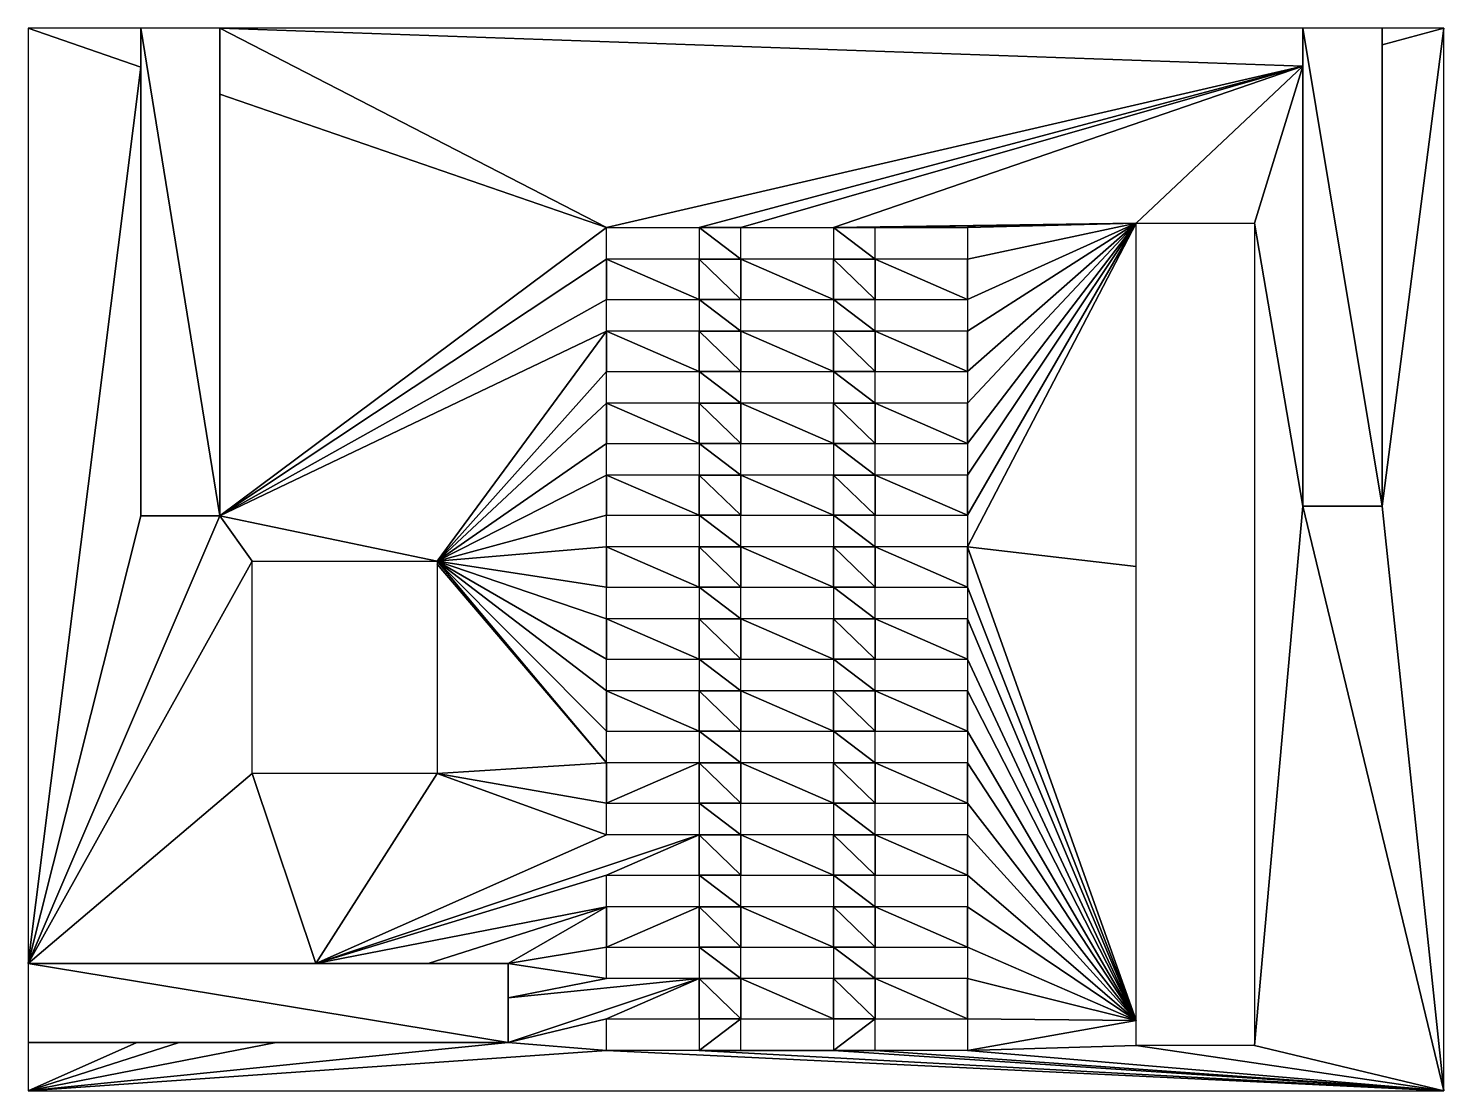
# Model space of a CAD drawing. Extents: x -1507 to -1271, y -25 to 153.
import ezdxf

# ---------------------------------------------------------------- set-up
doc = ezdxf.new("R2010")
doc.units = 0

msp = doc.modelspace()

# ---------------------------------------------------------------- linework, layer by layer
for points in [[(-1488.33, 146.14, 8.15), (-1507.06, 152.6, 8.15), (-1507.06, -3.31, 8.15)], [(-1488.33, 152.6, 8.15), (-1507.06, 152.6, 8.15), (-1488.33, 146.14, 8.15)], [(-1488.33, 152.6, 8.15), (-1488.33, 71.32, 8.15), (-1475.12, 71.32, 8.15)], [(-1488.33, 152.6, 8.15), (-1475.12, 71.32, 8.15), (-1475.12, 152.6, 8.15)], [(-1475.12, 152.6, 8.15), (-1475.12, 141.59, 8.15), (-1410.7, 119.38, 8.15)], [(-1294.72, 146.31, 8.15), (-1294.72, 152.6, 8.15), (-1475.12, 152.6, 8.15)], [(-1410.7, 119.38, 8.15), (-1294.72, 146.31, 8.15), (-1475.12, 152.6, 8.15)], [(-1294.72, 152.6, 8.15), (-1294.72, 72.9, 8.15), (-1281.51, 72.9, 8.15)], [(-1294.72, 152.6, 8.15), (-1281.51, 72.9, 8.15), (-1281.51, 152.6, 8.15)], [(-1271.24, 152.6, 8.15), (-1281.51, 149.85, 8.15), (-1281.51, 72.9, 8.15)], [(-1271.24, -24.53, 8.15), (-1271.24, 152.6, 8.15), (-1281.51, 72.9, 8.15)], [(-1271.24, 152.6, 8.15), (-1281.51, 152.6, 8.15), (-1281.51, 149.85, 8.15)], [(-1410.7, 119.38, 8.15), (-1395.28, 119.38, 8.15), (-1294.72, 146.31, 8.15)], [(-1294.72, 146.31, 8.15), (-1395.28, 119.38, 8.15), (-1388.34, 119.38, 8.15)], [(-1294.72, 146.31, 8.15), (-1388.34, 119.38, 8.15), (-1372.92, 119.38, 8.15)], [(-1322.5, 120.09, 8.15), (-1294.72, 146.31, 8.15), (-1372.92, 119.38, 8.15)], [(-1322.5, 120.09, 8.15), (-1302.77, 120.09, 8.15), (-1294.72, 146.31, 8.15)], [(-1302.77, 120.09, 8.15), (-1294.72, 72.9, 8.15), (-1294.72, 146.31, 8.15)], [(-1488.33, 71.32, 8.15), (-1488.33, 146.14, 8.15), (-1507.06, -3.31, 8.15)], [(-1410.7, 119.38, 8.15), (-1475.12, 141.59, 8.15), (-1475.12, 71.32, 8.15)], [(-1410.7, 114.1, 8.15), (-1410.7, 119.38, 8.15), (-1475.12, 71.32, 8.15)], [(-1395.28, 119.38, 8.15), (-1395.28, 114.1, 8.15), (-1388.34, 114.1, 8.15)], [(-1395.28, 119.38, 8.15), (-1388.34, 114.1, 8.15), (-1388.34, 119.38, 8.15)], [(-1322.5, 120.09, 8.15), (-1372.92, 119.38, 8.15), (-1365.98, 119.38, 8.15)], [(-1372.92, 119.38, 8.15), (-1372.92, 114.1, 8.15), (-1365.98, 114.1, 8.15)], [(-1372.92, 119.38, 8.15), (-1365.98, 114.1, 8.15), (-1365.98, 119.38, 8.15)], [(-1322.5, 120.09, 8.15), (-1365.98, 119.38, 8.15), (-1350.55, 119.38, 8.15)], [(-1350.55, 66.12, 8.15), (-1322.5, 62.85, 8.15), (-1322.5, 120.09, 8.15)], [(-1350.55, 71.4, 8.15), (-1350.55, 66.12, 8.15), (-1322.5, 120.09, 8.15)], [(-1350.55, 78.12, 8.15), (-1350.55, 71.4, 8.15), (-1322.5, 120.09, 8.15)], [(-1350.55, 83.39, 8.15), (-1350.55, 78.12, 8.15), (-1322.5, 120.09, 8.15)], [(-1350.55, 90.11, 8.15), (-1350.55, 83.39, 8.15), (-1322.5, 120.09, 8.15)], [(-1350.55, 95.39, 8.15), (-1350.55, 90.11, 8.15), (-1322.5, 120.09, 8.15)], [(-1350.55, 102.11, 8.15), (-1350.55, 95.39, 8.15), (-1322.5, 120.09, 8.15)], [(-1350.55, 107.38, 8.15), (-1350.55, 102.11, 8.15), (-1322.5, 120.09, 8.15)], [(-1350.55, 114.1, 8.15), (-1350.55, 107.38, 8.15), (-1322.5, 120.09, 8.15)], [(-1350.55, 119.38, 8.15), (-1350.55, 114.1, 8.15), (-1322.5, 120.09, 8.15)], [(-1302.77, 120.09, 8.15), (-1302.77, -17.02, 8.15), (-1294.72, 72.9, 8.15)], [(-1410.7, 107.38, 8.15), (-1410.7, 114.1, 8.15), (-1475.12, 71.32, 8.15)], [(-1395.28, 107.38, 8.15), (-1395.28, 114.1, 8.15), (-1410.7, 114.1, 8.15)], [(-1395.28, 107.38, 8.15), (-1410.7, 114.1, 8.15), (-1410.7, 107.38, 8.15)], [(-1395.28, 114.1, 8.15), (-1395.28, 107.38, 8.15), (-1388.34, 107.38, 8.15)], [(-1395.28, 114.1, 8.15), (-1388.34, 107.38, 8.15), (-1388.34, 114.1, 8.15)], [(-1388.34, 114.1, 8.15), (-1388.34, 107.38, 8.15), (-1372.92, 107.38, 8.15)], [(-1388.34, 114.1, 8.15), (-1372.92, 107.38, 8.15), (-1372.92, 114.1, 8.15)], [(-1372.92, 114.1, 8.15), (-1372.92, 107.38, 8.15), (-1365.98, 107.38, 8.15)], [(-1372.92, 114.1, 8.15), (-1365.98, 107.38, 8.15), (-1365.98, 114.1, 8.15)], [(-1365.98, 114.1, 8.15), (-1365.98, 107.38, 8.15), (-1350.55, 107.38, 8.15)], [(-1365.98, 114.1, 8.15), (-1350.55, 107.38, 8.15), (-1350.55, 114.1, 8.15)], [(-1410.7, 102.11, 8.15), (-1410.7, 107.38, 8.15), (-1475.12, 71.32, 8.15)], [(-1395.28, 107.38, 8.15), (-1395.28, 102.11, 8.15), (-1388.34, 102.11, 8.15)], [(-1395.28, 107.38, 8.15), (-1388.34, 102.11, 8.15), (-1388.34, 107.38, 8.15)], [(-1372.92, 107.38, 8.15), (-1372.92, 102.11, 8.15), (-1365.98, 102.11, 8.15)], [(-1372.92, 107.38, 8.15), (-1365.98, 102.11, 8.15), (-1365.98, 107.38, 8.15)], [(-1410.7, 102.11, 8.15), (-1475.12, 71.32, 8.15), (-1438.94, 63.76, 8.15)], [(-1410.7, 95.39, 8.15), (-1410.7, 102.11, 8.15), (-1438.94, 63.76, 8.15)], [(-1395.28, 95.39, 8.15), (-1395.28, 102.11, 8.15), (-1410.7, 102.11, 8.15)], [(-1395.28, 95.39, 8.15), (-1410.7, 102.11, 8.15), (-1410.7, 95.39, 8.15)], [(-1395.28, 102.11, 8.15), (-1395.28, 95.39, 8.15), (-1388.34, 95.39, 8.15)], [(-1395.28, 102.11, 8.15), (-1388.34, 95.39, 8.15), (-1388.34, 102.11, 8.15)], [(-1388.34, 102.11, 8.15), (-1388.34, 95.39, 8.15), (-1372.92, 95.39, 8.15)], [(-1388.34, 102.11, 8.15), (-1372.92, 95.39, 8.15), (-1372.92, 102.11, 8.15)], [(-1372.92, 102.11, 8.15), (-1372.92, 95.39, 8.15), (-1365.98, 95.39, 8.15)], [(-1372.92, 102.11, 8.15), (-1365.98, 95.39, 8.15), (-1365.98, 102.11, 8.15)], [(-1365.98, 102.11, 8.15), (-1365.98, 95.39, 8.15), (-1350.55, 95.39, 8.15)], [(-1365.98, 102.11, 8.15), (-1350.55, 95.39, 8.15), (-1350.55, 102.11, 8.15)], [(-1410.7, 90.11, 8.15), (-1410.7, 95.39, 8.15), (-1438.94, 63.76, 8.15)], [(-1395.28, 95.39, 8.15), (-1395.28, 90.11, 8.15), (-1388.34, 90.11, 8.15)], [(-1395.28, 95.39, 8.15), (-1388.34, 90.11, 8.15), (-1388.34, 95.39, 8.15)], [(-1372.92, 95.39, 8.15), (-1372.92, 90.11, 8.15), (-1365.98, 90.11, 8.15)], [(-1372.92, 95.39, 8.15), (-1365.98, 90.11, 8.15), (-1365.98, 95.39, 8.15)], [(-1410.7, 83.39, 8.15), (-1410.7, 90.11, 8.15), (-1438.94, 63.76, 8.15)], [(-1395.28, 83.39, 8.15), (-1395.28, 90.11, 8.15), (-1410.7, 90.11, 8.15)], [(-1395.28, 83.39, 8.15), (-1410.7, 90.11, 8.15), (-1410.7, 83.39, 8.15)], [(-1395.28, 90.11, 8.15), (-1395.28, 83.39, 8.15), (-1388.34, 83.39, 8.15)], [(-1395.28, 90.11, 8.15), (-1388.34, 83.39, 8.15), (-1388.34, 90.11, 8.15)], [(-1388.34, 90.11, 8.15), (-1388.34, 83.39, 8.15), (-1372.92, 83.39, 8.15)], [(-1388.34, 90.11, 8.15), (-1372.92, 83.39, 8.15), (-1372.92, 90.11, 8.15)], [(-1372.92, 90.11, 8.15), (-1372.92, 83.39, 8.15), (-1365.98, 83.39, 8.15)], [(-1372.92, 90.11, 8.15), (-1365.98, 83.39, 8.15), (-1365.98, 90.11, 8.15)], [(-1365.98, 90.11, 8.15), (-1365.98, 83.39, 8.15), (-1350.55, 83.39, 8.15)], [(-1365.98, 90.11, 8.15), (-1350.55, 83.39, 8.15), (-1350.55, 90.11, 8.15)], [(-1410.7, 78.12, 8.15), (-1410.7, 83.39, 8.15), (-1438.94, 63.76, 8.15)], [(-1395.28, 83.39, 8.15), (-1395.28, 78.12, 8.15), (-1388.34, 78.12, 8.15)], [(-1395.28, 83.39, 8.15), (-1388.34, 78.12, 8.15), (-1388.34, 83.39, 8.15)], [(-1372.92, 83.39, 8.15), (-1372.92, 78.12, 8.15), (-1365.98, 78.12, 8.15)], [(-1372.92, 83.39, 8.15), (-1365.98, 78.12, 8.15), (-1365.98, 83.39, 8.15)], [(-1410.7, 71.4, 8.15), (-1410.7, 78.12, 8.15), (-1438.94, 63.76, 8.15)], [(-1395.28, 71.4, 8.15), (-1395.28, 78.12, 8.15), (-1410.7, 78.12, 8.15)], [(-1395.28, 71.4, 8.15), (-1410.7, 78.12, 8.15), (-1410.7, 71.4, 8.15)], [(-1395.28, 78.12, 8.15), (-1395.28, 71.4, 8.15), (-1388.34, 71.4, 8.15)], [(-1395.28, 78.12, 8.15), (-1388.34, 71.4, 8.15), (-1388.34, 78.12, 8.15)], [(-1388.34, 78.12, 8.15), (-1388.34, 71.4, 8.15), (-1372.92, 71.4, 8.15)], [(-1388.34, 78.12, 8.15), (-1372.92, 71.4, 8.15), (-1372.92, 78.12, 8.15)], [(-1372.92, 78.12, 8.15), (-1372.92, 71.4, 8.15), (-1365.98, 71.4, 8.15)], [(-1372.92, 78.12, 8.15), (-1365.98, 71.4, 8.15), (-1365.98, 78.12, 8.15)], [(-1365.98, 78.12, 8.15), (-1365.98, 71.4, 8.15), (-1350.55, 71.4, 8.15)], [(-1365.98, 78.12, 8.15), (-1350.55, 71.4, 8.15), (-1350.55, 78.12, 8.15)], [(-1475.12, 71.32, 8.15), (-1488.33, 71.32, 8.15), (-1507.06, -3.31, 8.15)], [(-1475.12, 71.32, 8.15), (-1507.06, -3.31, 8.15), (-1469.74, 63.76, 8.15)], [(-1475.12, 71.32, 8.15), (-1469.74, 63.76, 8.15), (-1438.94, 63.76, 8.15)], [(-1438.94, 63.76, 8.15), (-1410.7, 66.12, 8.15), (-1410.7, 71.4, 8.15)], [(-1395.28, 71.4, 8.15), (-1395.28, 66.12, 8.15), (-1388.34, 66.12, 8.15)], [(-1395.28, 71.4, 8.15), (-1388.34, 66.12, 8.15), (-1388.34, 71.4, 8.15)], [(-1372.92, 71.4, 8.15), (-1372.92, 66.12, 8.15), (-1365.98, 66.12, 8.15)], [(-1372.92, 71.4, 8.15), (-1365.98, 66.12, 8.15), (-1365.98, 71.4, 8.15)], [(-1302.77, -17.02, 8.15), (-1271.24, -24.53, 8.15), (-1294.72, 72.9, 8.15)], [(-1271.24, -24.53, 8.15), (-1281.51, 72.9, 8.15), (-1294.72, 72.9, 8.15)], [(-1438.94, 63.76, 8.15), (-1410.7, 59.4, 8.15), (-1410.7, 66.12, 8.15)], [(-1395.31, 59.4, 8.15), (-1395.28, 66.12, 8.15), (-1410.7, 66.12, 8.15)], [(-1395.31, 59.4, 8.15), (-1410.7, 66.12, 8.15), (-1410.7, 59.4, 8.15)], [(-1395.28, 66.12, 8.15), (-1395.31, 59.4, 8.15), (-1395.28, 59.4, 8.15)], [(-1395.28, 66.12, 8.15), (-1395.28, 59.4, 8.15), (-1388.34, 59.4, 8.15)], [(-1395.28, 66.12, 8.15), (-1388.34, 59.4, 8.15), (-1388.34, 66.12, 8.15)], [(-1388.34, 66.12, 8.15), (-1388.34, 59.4, 8.15), (-1372.92, 59.4, 8.15)], [(-1388.34, 66.12, 8.15), (-1372.92, 59.4, 8.15), (-1372.92, 66.12, 8.15)], [(-1372.92, 66.12, 8.15), (-1372.92, 59.4, 8.15), (-1365.98, 59.4, 8.15)], [(-1372.92, 66.12, 8.15), (-1365.98, 59.4, 8.15), (-1365.98, 66.12, 8.15)], [(-1365.98, 66.12, 8.15), (-1365.98, 59.4, 8.15), (-1350.55, 59.4, 8.15)], [(-1365.98, 66.12, 8.15), (-1350.55, 59.4, 8.15), (-1350.55, 66.12, 8.15)], [(-1322.5, -12.81, 8.15), (-1322.5, 62.85, 8.15), (-1350.55, 66.12, 8.15)], [(-1322.5, -12.81, 8.15), (-1350.55, 66.12, 8.15), (-1350.55, 59.4, 8.15)], [(-1507.06, -3.31, 8.15), (-1469.74, 28.38, 8.15), (-1469.74, 63.76, 8.15)], [(-1438.94, 63.76, 8.15), (-1438.94, 63.28, 8.15), (-1410.7, 30.14, 8.15)], [(-1438.94, 63.76, 8.15), (-1410.7, 30.14, 8.15), (-1410.7, 35.41, 8.15)], [(-1438.94, 63.76, 8.15), (-1410.7, 35.41, 8.15), (-1410.7, 42.13, 8.15)], [(-1438.94, 63.76, 8.15), (-1410.7, 42.13, 8.15), (-1410.7, 47.4, 8.15)], [(-1438.94, 63.76, 8.15), (-1410.7, 47.4, 8.15), (-1410.7, 54.13, 8.15)], [(-1438.94, 63.76, 8.15), (-1410.7, 54.13, 8.15), (-1410.7, 59.4, 8.15)], [(-1410.7, 30.14, 8.15), (-1438.94, 63.28, 8.15), (-1438.94, 28.38, 8.15)], [(-1395.28, 59.4, 8.15), (-1395.28, 54.13, 8.15), (-1388.34, 54.13, 8.15)], [(-1395.28, 59.4, 8.15), (-1388.34, 54.13, 8.15), (-1388.34, 59.4, 8.15)], [(-1372.92, 59.4, 8.15), (-1372.92, 54.13, 8.15), (-1365.98, 54.13, 8.15)], [(-1372.92, 59.4, 8.15), (-1365.98, 54.13, 8.15), (-1365.98, 59.4, 8.15)], [(-1322.5, -12.81, 8.15), (-1350.55, 59.4, 8.15), (-1350.55, 54.13, 8.15)], [(-1395.28, 47.4, 8.15), (-1395.28, 54.13, 8.15), (-1410.7, 54.13, 8.15)], [(-1395.28, 47.4, 8.15), (-1410.7, 54.13, 8.15), (-1410.7, 47.4, 8.15)], [(-1395.28, 54.13, 8.15), (-1395.28, 47.4, 8.15), (-1388.34, 47.4, 8.15)], [(-1395.28, 54.13, 8.15), (-1388.34, 47.4, 8.15), (-1388.34, 54.13, 8.15)], [(-1388.34, 54.13, 8.15), (-1388.34, 47.4, 8.15), (-1372.92, 47.4, 8.15)], [(-1388.34, 54.13, 8.15), (-1372.92, 47.4, 8.15), (-1372.92, 54.13, 8.15)], [(-1372.92, 54.13, 8.15), (-1372.92, 47.4, 8.15), (-1365.98, 47.4, 8.15)], [(-1372.92, 54.13, 8.15), (-1365.98, 47.4, 8.15), (-1365.98, 54.13, 8.15)], [(-1365.98, 54.13, 8.15), (-1365.98, 47.4, 8.15), (-1350.55, 47.4, 8.15)], [(-1365.98, 54.13, 8.15), (-1350.55, 47.4, 8.15), (-1350.55, 54.13, 8.15)], [(-1322.5, -12.81, 8.15), (-1350.55, 54.13, 8.15), (-1350.55, 47.4, 8.15)], [(-1395.28, 47.4, 8.15), (-1395.28, 42.13, 8.15), (-1388.34, 42.13, 8.15)], [(-1395.28, 47.4, 8.15), (-1388.34, 42.13, 8.15), (-1388.34, 47.4, 8.15)], [(-1372.92, 47.4, 8.15), (-1372.92, 42.13, 8.15), (-1365.98, 42.13, 8.15)], [(-1372.92, 47.4, 8.15), (-1365.98, 42.13, 8.15), (-1365.98, 47.4, 8.15)], [(-1322.5, -12.81, 8.15), (-1350.55, 47.4, 8.15), (-1350.55, 42.13, 8.15)], [(-1395.28, 35.41, 8.15), (-1395.28, 42.13, 8.15), (-1410.7, 42.13, 8.15)], [(-1395.28, 35.41, 8.15), (-1410.7, 42.13, 8.15), (-1410.7, 35.41, 8.15)], [(-1395.28, 42.13, 8.15), (-1395.28, 35.41, 8.15), (-1388.34, 35.41, 8.15)], [(-1395.28, 42.13, 8.15), (-1388.34, 35.41, 8.15), (-1388.34, 42.13, 8.15)], [(-1388.34, 42.13, 8.15), (-1388.34, 35.41, 8.15), (-1372.92, 35.41, 8.15)], [(-1388.34, 42.13, 8.15), (-1372.92, 35.41, 8.15), (-1372.92, 42.13, 8.15)], [(-1372.92, 42.13, 8.15), (-1372.92, 35.41, 8.15), (-1365.98, 35.41, 8.15)], [(-1372.92, 42.13, 8.15), (-1365.98, 35.41, 8.15), (-1365.98, 42.13, 8.15)], [(-1365.98, 42.13, 8.15), (-1365.98, 35.41, 8.15), (-1350.55, 35.41, 8.15)], [(-1365.98, 42.13, 8.15), (-1350.55, 35.41, 8.15), (-1350.55, 42.13, 8.15)], [(-1322.5, -12.81, 8.15), (-1350.55, 42.13, 8.15), (-1350.55, 35.41, 8.15)], [(-1395.28, 35.41, 8.15), (-1395.28, 30.14, 8.15), (-1388.34, 30.14, 8.15)], [(-1395.28, 35.41, 8.15), (-1388.34, 30.14, 8.15), (-1388.34, 35.41, 8.15)], [(-1372.92, 35.41, 8.15), (-1372.92, 30.14, 8.15), (-1365.98, 30.14, 8.15)], [(-1372.92, 35.41, 8.15), (-1365.98, 30.14, 8.15), (-1365.98, 35.41, 8.15)], [(-1322.5, -12.81, 8.15), (-1350.55, 35.41, 8.15), (-1350.55, 30.14, 8.15)], [(-1507.06, -3.31, 8.15), (-1459.15, -3.31, 8.15), (-1469.74, 28.38, 8.15)], [(-1459.15, -3.31, 8.15), (-1438.94, 28.38, 8.15), (-1469.74, 28.38, 8.15)], [(-1459.15, -3.31, 8.15), (-1410.7, 18.14, 8.15), (-1438.94, 28.38, 8.15)], [(-1438.94, 28.38, 8.15), (-1410.7, 23.41, 8.15), (-1410.7, 30.14, 8.15)], [(-1438.94, 28.38, 8.15), (-1410.7, 18.14, 8.15), (-1410.7, 23.41, 8.15)], [(-1395.28, 30.14, 8.15), (-1410.7, 30.14, 8.15), (-1410.7, 23.41, 8.15)], [(-1395.28, 30.14, 8.15), (-1410.7, 23.41, 8.15), (-1395.28, 23.41, 8.15)], [(-1395.28, 30.14, 8.15), (-1395.28, 23.41, 8.15), (-1388.34, 23.41, 8.15)], [(-1395.28, 30.14, 8.15), (-1388.34, 23.41, 8.15), (-1388.34, 30.14, 8.15)], [(-1388.34, 30.14, 8.15), (-1388.34, 23.41, 8.15), (-1372.92, 23.41, 8.15)], [(-1388.34, 30.14, 8.15), (-1372.92, 23.41, 8.15), (-1372.92, 30.14, 8.15)], [(-1372.92, 30.14, 8.15), (-1372.92, 23.41, 8.15), (-1365.98, 23.41, 8.15)], [(-1372.92, 30.14, 8.15), (-1365.98, 23.41, 8.15), (-1365.98, 30.14, 8.15)], [(-1365.98, 30.14, 8.15), (-1365.98, 23.41, 8.15), (-1350.55, 23.41, 8.15)], [(-1365.98, 30.14, 8.15), (-1350.55, 23.41, 8.15), (-1350.55, 30.14, 8.15)], [(-1350.55, 30.14, 8.15), (-1350.55, 23.41, 8.15), (-1322.5, -12.81, 8.15)], [(-1395.28, 23.41, 8.15), (-1395.28, 18.14, 8.15), (-1388.34, 18.14, 8.15)], [(-1395.28, 23.41, 8.15), (-1388.34, 18.14, 8.15), (-1388.34, 23.41, 8.15)], [(-1372.92, 23.41, 8.15), (-1372.92, 18.14, 8.15), (-1365.98, 18.14, 8.15)], [(-1372.92, 23.41, 8.15), (-1365.98, 18.14, 8.15), (-1365.98, 23.41, 8.15)], [(-1350.55, 23.41, 8.15), (-1350.55, 18.14, 8.15), (-1322.5, -12.81, 8.15)], [(-1395.28, 18.14, 8.15), (-1410.7, 18.14, 8.15), (-1459.15, -3.31, 8.15)], [(-1410.7, 11.42, 8.15), (-1395.28, 18.14, 8.15), (-1459.15, -3.31, 8.15)], [(-1410.7, 11.42, 8.15), (-1395.28, 11.42, 8.15), (-1395.28, 18.14, 8.15)], [(-1395.28, 18.14, 8.15), (-1395.28, 11.42, 8.15), (-1388.34, 11.42, 8.15)], [(-1395.28, 18.14, 8.15), (-1388.34, 11.42, 8.15), (-1388.34, 18.14, 8.15)], [(-1388.34, 18.14, 8.15), (-1388.34, 11.42, 8.15), (-1372.92, 11.42, 8.15)], [(-1388.34, 18.14, 8.15), (-1372.92, 11.42, 8.15), (-1372.92, 18.14, 8.15)], [(-1372.92, 18.14, 8.15), (-1372.92, 11.42, 8.15), (-1365.98, 11.42, 8.15)], [(-1372.92, 18.14, 8.15), (-1365.98, 11.42, 8.15), (-1365.98, 18.14, 8.15)], [(-1365.98, 18.14, 8.15), (-1365.98, 11.42, 8.15), (-1350.55, 11.42, 8.15)], [(-1365.98, 18.14, 8.15), (-1350.55, 11.42, 8.15), (-1350.55, 18.14, 8.15)], [(-1350.55, 18.14, 8.15), (-1350.55, 11.42, 8.15), (-1322.5, -12.81, 8.15)], [(-1410.7, 11.42, 8.15), (-1459.15, -3.31, 8.15), (-1410.7, 6.15, 8.15)], [(-1395.28, 11.42, 8.15), (-1395.28, 6.15, 8.15), (-1388.34, 6.15, 8.15)], [(-1395.28, 11.42, 8.15), (-1388.34, 6.15, 8.15), (-1388.34, 11.42, 8.15)], [(-1372.92, 11.42, 8.15), (-1372.92, 6.15, 8.15), (-1365.98, 6.15, 8.15)], [(-1372.92, 11.42, 8.15), (-1365.98, 6.15, 8.15), (-1365.98, 11.42, 8.15)], [(-1350.55, 11.42, 8.15), (-1350.55, 6.15, 8.15), (-1322.5, -12.81, 8.15)], [(-1459.15, -3.31, 8.15), (-1440.42, -3.31, 8.15), (-1410.7, 6.15, 8.15)], [(-1410.7, 6.15, 8.15), (-1440.42, -3.31, 8.15), (-1427.12, -3.31, 8.15)], [(-1410.7, -0.58, 8.15), (-1410.7, 6.15, 8.15), (-1427.12, -3.31, 8.15)], [(-1410.7, -0.58, 8.15), (-1395.28, -0.58, 8.15), (-1395.28, 6.15, 8.15)], [(-1410.7, -0.58, 8.15), (-1395.28, 6.15, 8.15), (-1410.7, 6.15, 8.15)], [(-1395.28, 6.15, 8.15), (-1395.28, -0.58, 8.15), (-1388.34, -0.58, 8.15)], [(-1395.28, 6.15, 8.15), (-1388.34, -0.58, 8.15), (-1388.34, 6.15, 8.15)], [(-1388.34, 6.15, 8.15), (-1388.34, -0.58, 8.15), (-1372.92, -0.58, 8.15)], [(-1388.34, 6.15, 8.15), (-1372.92, -0.58, 8.15), (-1372.92, 6.15, 8.15)], [(-1372.92, 6.15, 8.15), (-1372.92, -0.58, 8.15), (-1365.98, -0.58, 8.15)], [(-1372.92, 6.15, 8.15), (-1365.98, -0.58, 8.15), (-1365.98, 6.15, 8.15)], [(-1365.98, 6.15, 8.15), (-1365.98, -0.58, 8.15), (-1350.55, -0.58, 8.15)], [(-1365.98, 6.15, 8.15), (-1350.55, -0.58, 8.15), (-1350.55, 6.15, 8.15)], [(-1350.55, 6.15, 8.15), (-1350.55, -0.58, 8.15), (-1322.5, -12.81, 8.15)], [(-1427.12, -3.31, 8.15), (-1410.7, -5.85, 8.15), (-1410.7, -0.58, 8.15)], [(-1395.28, -0.58, 8.15), (-1395.28, -5.85, 8.15), (-1388.34, -5.85, 8.15)], [(-1395.28, -0.58, 8.15), (-1388.34, -5.85, 8.15), (-1388.34, -0.58, 8.15)], [(-1372.92, -0.58, 8.15), (-1372.92, -5.85, 8.15), (-1365.98, -5.85, 8.15)], [(-1372.92, -0.58, 8.15), (-1365.98, -5.85, 8.15), (-1365.98, -0.58, 8.15)], [(-1350.55, -0.58, 8.15), (-1350.55, -5.85, 8.15), (-1322.5, -12.81, 8.15)], [(-1427.12, -16.52, 8.15), (-1427.12, -3.31, 8.15), (-1507.06, -3.31, 8.15)], [(-1427.12, -16.52, 8.15), (-1507.06, -3.31, 8.15), (-1507.06, -16.52, 8.15)], [(-1427.12, -3.31, 8.15), (-1427.12, -9.03, 8.15), (-1410.7, -5.85, 8.15)], [(-1395.28, -5.85, 8.15), (-1410.7, -5.85, 8.15), (-1427.12, -9.03, 8.15)], [(-1395.28, -5.85, 8.15), (-1427.12, -9.03, 8.15), (-1427.12, -16.52, 8.15)], [(-1410.7, -12.57, 8.15), (-1395.28, -5.85, 8.15), (-1427.12, -16.52, 8.15)], [(-1410.7, -12.57, 8.15), (-1395.28, -12.57, 8.15), (-1395.28, -5.85, 8.15)], [(-1395.28, -5.85, 8.15), (-1395.28, -12.57, 8.15), (-1388.34, -12.57, 8.15)], [(-1395.28, -5.85, 8.15), (-1388.34, -12.57, 8.15), (-1388.34, -5.85, 8.15)], [(-1388.34, -5.85, 8.15), (-1388.34, -12.57, 8.15), (-1372.92, -12.57, 8.15)], [(-1388.34, -5.85, 8.15), (-1372.92, -12.57, 8.15), (-1372.92, -5.85, 8.15)], [(-1372.92, -5.85, 8.15), (-1372.92, -12.57, 8.15), (-1365.98, -12.57, 8.15)], [(-1372.92, -5.85, 8.15), (-1365.98, -12.57, 8.15), (-1365.98, -5.85, 8.15)], [(-1365.98, -5.85, 8.15), (-1365.98, -12.57, 8.15), (-1350.55, -12.57, 8.15)], [(-1365.98, -5.85, 8.15), (-1350.55, -12.57, 8.15), (-1350.55, -5.85, 8.15)], [(-1350.55, -5.85, 8.15), (-1350.55, -12.57, 8.15), (-1322.5, -12.81, 8.15)], [(-1427.12, -16.52, 8.15), (-1410.7, -17.84, 8.15), (-1410.7, -12.57, 8.15)], [(-1388.34, -12.57, 8.15), (-1395.28, -12.57, 8.15), (-1395.28, -17.84, 8.15)], [(-1388.34, -12.57, 8.15), (-1395.28, -17.84, 8.15), (-1388.34, -17.84, 8.15)], [(-1365.98, -12.57, 8.15), (-1372.92, -12.57, 8.15), (-1372.92, -17.84, 8.15)], [(-1365.98, -12.57, 8.15), (-1372.92, -17.84, 8.15), (-1365.98, -17.84, 8.15)], [(-1322.5, -12.81, 8.15), (-1350.55, -12.57, 8.15), (-1350.55, -17.84, 8.15)], [(-1322.5, -17.02, 8.15), (-1322.5, -12.81, 8.15), (-1350.55, -17.84, 8.15)], [(-1507.06, -16.52, 8.15), (-1507.06, -24.53, 8.15), (-1488.97, -16.52, 8.15)], [(-1427.12, -16.52, 8.15), (-1465.74, -16.52, 8.15), (-1507.06, -24.53, 8.15)], [(-1427.12, -16.52, 8.15), (-1507.06, -24.53, 8.15), (-1410.7, -17.84, 8.15)], [(-1481.9, -16.52, 8.15), (-1507.06, -24.53, 8.15), (-1465.74, -16.52, 8.15)], [(-1488.97, -16.52, 8.15), (-1507.06, -24.53, 8.15), (-1481.9, -16.52, 8.15)], [(-1410.7, -17.84, 8.15), (-1507.06, -24.53, 8.15), (-1271.24, -24.53, 8.15)], [(-1395.28, -17.84, 8.15), (-1410.7, -17.84, 8.15), (-1271.24, -24.53, 8.15)], [(-1372.92, -17.84, 8.15), (-1388.34, -17.84, 8.15), (-1395.28, -17.84, 8.15)], [(-1372.92, -17.84, 8.15), (-1395.28, -17.84, 8.15), (-1271.24, -24.53, 8.15)], [(-1365.98, -17.84, 8.15), (-1372.92, -17.84, 8.15), (-1271.24, -24.53, 8.15)], [(-1350.55, -17.84, 8.15), (-1365.98, -17.84, 8.15), (-1271.24, -24.53, 8.15)], [(-1322.5, -17.02, 8.15), (-1350.55, -17.84, 8.15), (-1271.24, -24.53, 8.15)], [(-1302.77, -17.02, 8.15), (-1322.5, -17.02, 8.15), (-1271.24, -24.53, 8.15)]]:
    msp.add_3dface(points)

doc.saveas('drawing.dxf')
